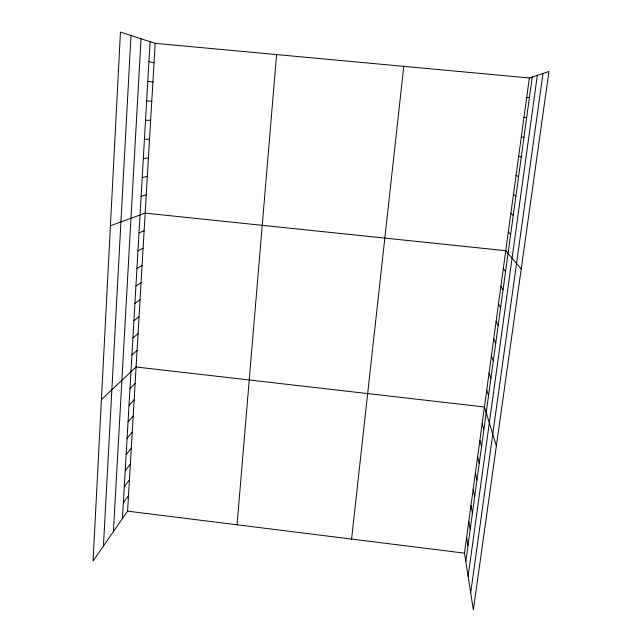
<?xml version="1.0" encoding="UTF-8"?>
<svg xmlns="http://www.w3.org/2000/svg" width="642" height="642" viewBox="0 0 642 642"><rect width="100%" height="100%" fill="white"/><g stroke="black" fill="none" stroke-linecap="round" stroke-linejoin="round"><path stroke-width="0.96" d="M103.426 546.061L130.992 35.511M113.401 531.64L141.039 38.761M122.445 518.559L150.084 41.698M127.573 511.144L155.187 43.343L120.455 32.1L93.058 561.06L127.573 511.144L464.471 553.155L473.347 609.9L548.942 71.511L529.361 77.971L155.187 43.343M237.058 524.795L276.59 54.578M351.591 539.079L403.786 66.351M464.471 553.155L529.361 77.971M465.787 561.565L532.234 77.024M468.114 576.42L537.322 75.347M470.674 592.815L542.988 73.477M123.368 502.718L128.496 495.576M124.291 486.772L129.419 479.903M125.222 470.706L130.35 464.118M126.161 454.52L131.289 448.22M127.1 438.221L132.236 432.202M128.055 421.802L133.183 416.08M129.018 405.262L134.146 399.838M129.981 388.603L135.109 383.475M101.42 399.597L136.08 366.991L484.437 406.98L496.37 445.925M131.931 354.914L137.067 350.396M132.918 337.877L138.054 333.671M133.913 320.711L139.041 316.835M134.916 303.425L140.044 299.862M135.927 286.003L141.055 282.769M136.947 268.452L142.075 265.555M137.966 250.765L143.094 248.205M139.001 232.942L144.129 230.735M110.424 225.751L145.164 213.12L505.776 250.701L521.216 269.006M141.12 196.34L146.248 194.847M142.211 177.545L147.331 176.422M526.657 97.793L529.449 97.279M143.31 158.606L148.43 157.86M144.418 139.507L149.53 139.145M523.976 117.446L526.697 117.358M145.533 120.263L150.645 120.287M146.657 100.858L151.769 101.284M521.312 136.947L523.968 137.276M147.788 81.293L152.9 82.12M148.936 61.576L154.04 62.812M518.672 156.287L521.264 157.025M516.048 175.475L518.576 176.614M513.448 194.502L515.911 196.043M510.872 213.385L513.263 215.319M508.312 232.115L510.647 234.426M503.336 268.597L505.543 271.646M500.904 286.356L503.055 289.767M498.497 303.979L500.591 307.735M496.114 321.473L498.144 325.574M493.738 338.832L495.72 343.269M491.387 356.061L493.313 360.836M489.052 373.163L490.921 378.266M486.732 390.135L488.554 395.56M482.15 423.704L483.859 429.763M479.887 440.3L481.54 446.672M477.632 456.775L479.237 463.452M475.401 473.138L476.958 480.112M473.186 489.373L474.687 496.643M470.979 505.495L472.44 513.054M468.796 521.497L470.209 529.345M466.622 537.386L467.986 545.515"/></g></svg>
